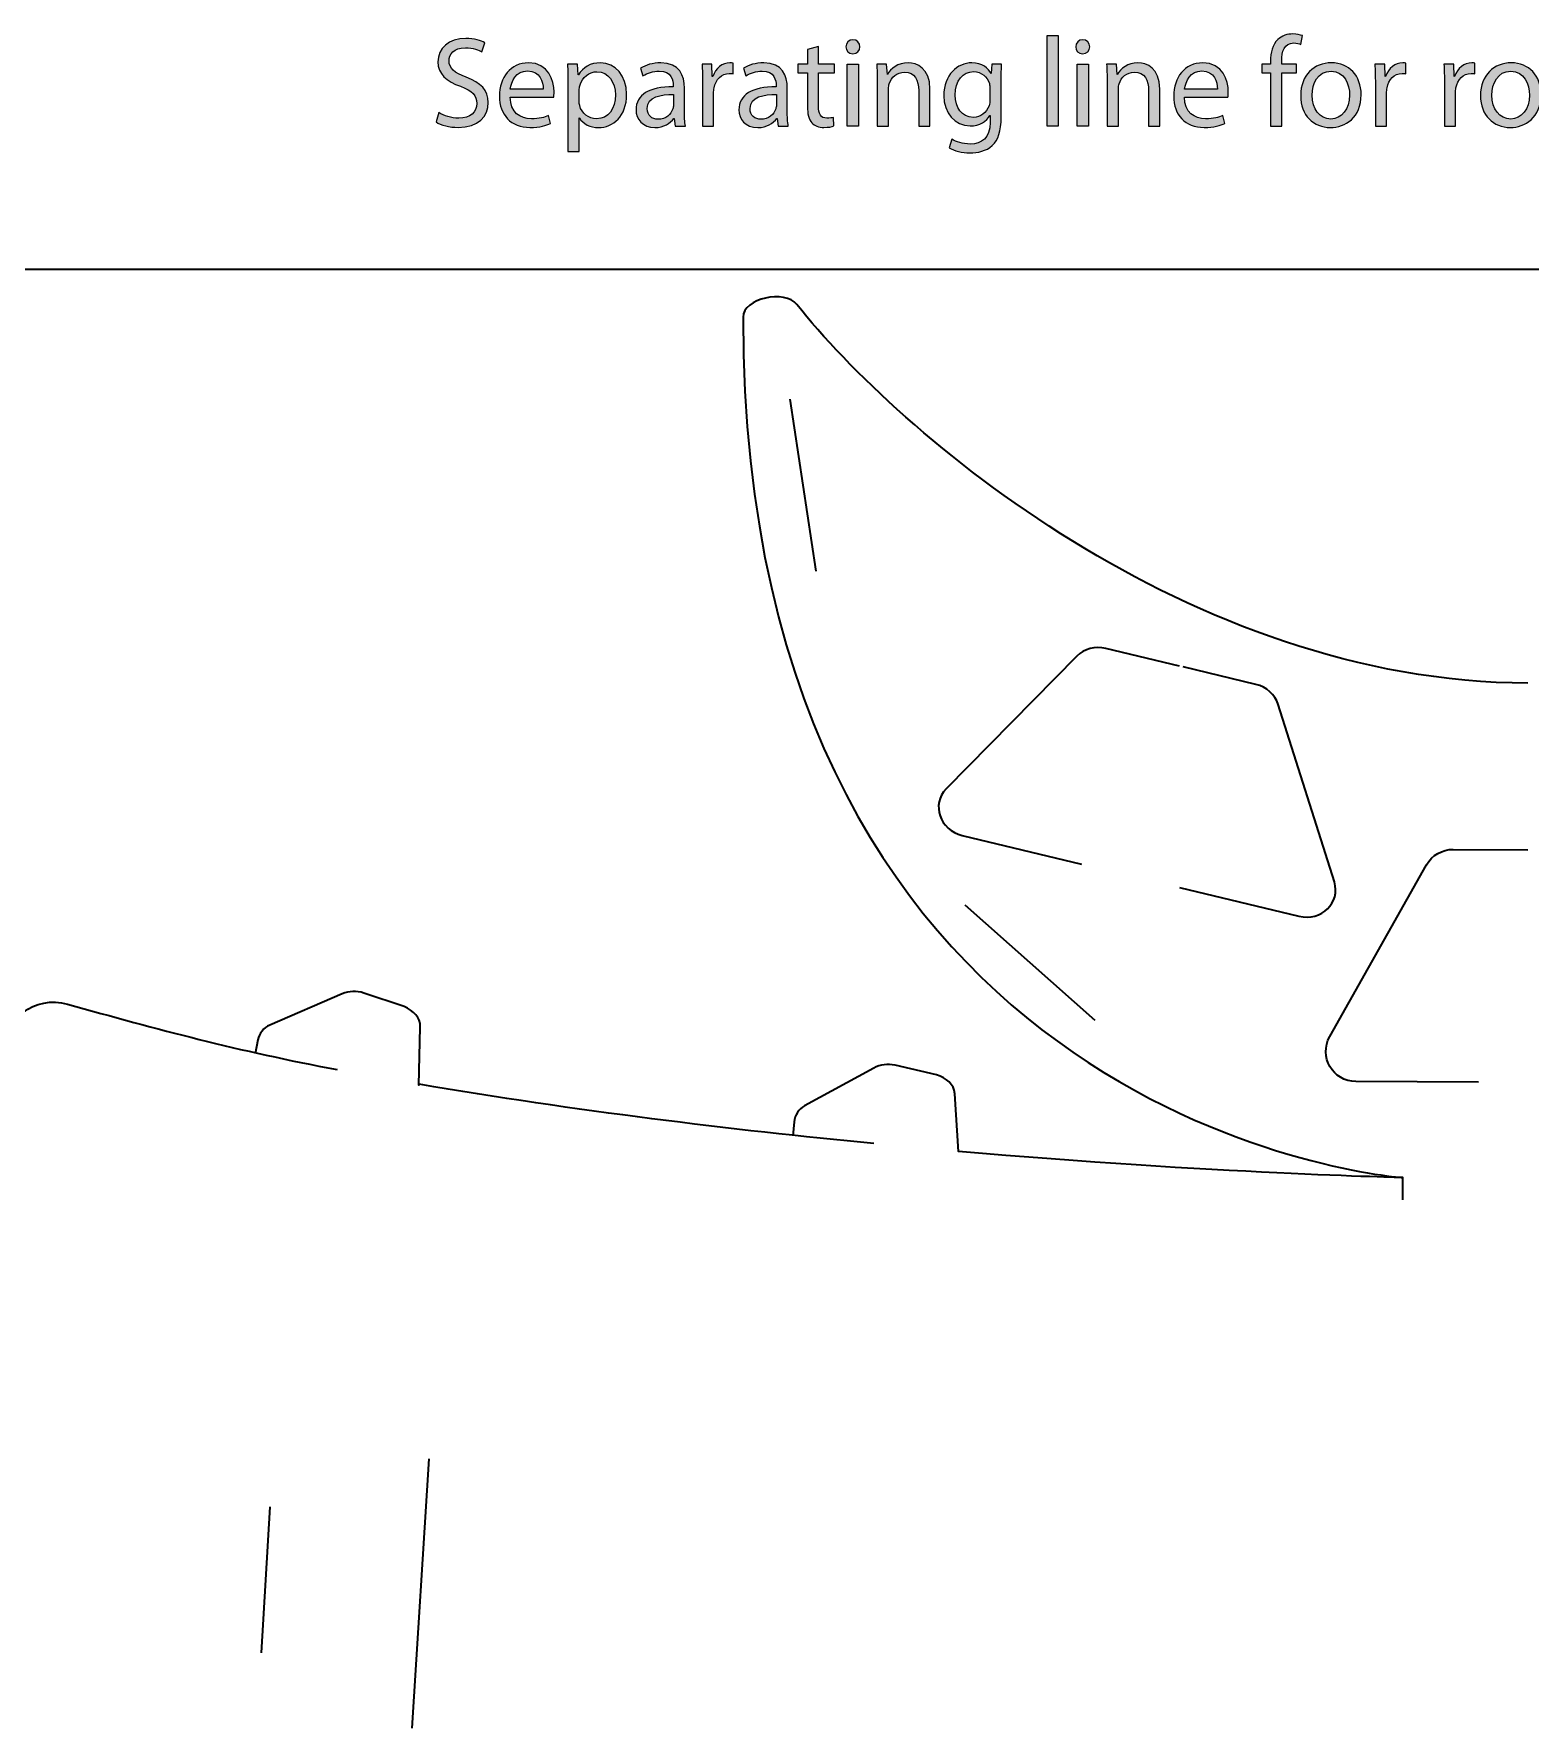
# Model space of a CAD drawing. Header units: inches. Extents: x 8 to 1056, y -872 to -100.
# Drawn here: x 339.5 to 488, y -268.2 to -100.1 of the extents above; entities that cross this region are included whole.
import ezdxf

# ---------------------------------------------------------------- set-up
doc = ezdxf.new("R2010")
doc.units = ezdxf.units.IN
doc.header["$MEASUREMENT"] = 0
doc.layers.add('Layer 1', color=7, linetype='Continuous')

# ---------------------------------------------------------------- blocks, each defined once
blk = doc.blocks.new('block 2')
at = {"layer": 'Layer 1', "true_color": 0x231f20}
h = blk.add_hatch(color=179, dxfattribs=at)
h.dxf.hatch_style = 2
edge = h.paths.add_edge_path()
edge.add_spline(control_points=[(379.73, -107.91), (380.22, -108.21), (380.95, -108.46), (381.71, -108.46), (382.84, -108.46), (383.5, -107.87), (383.5, -107), (383.5, -106.2), (383.04, -105.75), (381.89, -105.3), (380.49, -104.81), (379.63, -104.08), (379.63, -102.88), (379.63, -101.54), (380.73, -100.55), (382.4, -100.55), (383.27, -100.55), (383.91, -100.76), (384.29, -100.97), (384.29, -100.97), (383.98, -101.87), (383.98, -101.87), (383.7, -101.72), (383.13, -101.47), (382.36, -101.47), (381.19, -101.47), (380.74, -102.17), (380.74, -102.75), (380.74, -103.55), (381.26, -103.94), (382.45, -104.4), (383.89, -104.96), (384.63, -105.66), (384.63, -106.92), (384.63, -108.24), (383.65, -109.38), (381.63, -109.38), (380.81, -109.38), (379.91, -109.14), (379.45, -108.83), (379.45, -108.83), (379.73, -107.91), (379.73, -107.91)], knot_values=[0, 0, 0, 0, 1, 1, 1, 2, 2, 2, 3, 3, 3, 4, 4, 4, 5, 5, 5, 6, 6, 6, 7, 7, 7, 8, 8, 8, 9, 9, 9, 10, 10, 10, 11, 11, 11, 12, 12, 12, 13, 13, 13, 14, 14, 14, 14], degree=3, periodic=1)
h = blk.add_hatch(color=179, dxfattribs=at)
h.dxf.hatch_style = 2
edge = h.paths.add_edge_path()
edge.add_spline(control_points=[(421.5, -101.38), (421.51, -101.76), (421.23, -102.06), (420.79, -102.06), (420.39, -102.06), (420.11, -101.76), (420.11, -101.38), (420.11, -100.99), (420.41, -100.68), (420.81, -100.68), (421.23, -100.68), (421.5, -100.99), (421.5, -101.38)], knot_values=[0, 0, 0, 0, 1, 1, 1, 2, 2, 2, 3, 3, 3, 4, 4, 4, 4], degree=3, periodic=1)
h.paths.add_polyline_path([(420.25, -109.25), (420.25, -103.11), (421.37, -103.11), (421.37, -109.25)])
h = blk.add_hatch(color=179, dxfattribs=at)
h.dxf.hatch_style = 2
h.paths.add_polyline_path([(440.07, -100.24), (441.18, -100.24), (441.18, -109.25), (440.07, -109.25)])
h = blk.add_hatch(color=179, dxfattribs=at)
h.dxf.hatch_style = 2
edge = h.paths.add_edge_path()
edge.add_spline(control_points=[(444.31, -101.38), (444.32, -101.76), (444.04, -102.06), (443.6, -102.06), (443.2, -102.06), (442.92, -101.76), (442.92, -101.38), (442.92, -100.99), (443.21, -100.68), (443.62, -100.68), (444.04, -100.68), (444.31, -100.99), (444.31, -101.38)], knot_values=[0, 0, 0, 0, 1, 1, 1, 2, 2, 2, 3, 3, 3, 4, 4, 4, 4], degree=3, periodic=1)
h.paths.add_polyline_path([(443.06, -109.25), (443.06, -103.11), (444.18, -103.11), (444.18, -109.25)])
h = blk.add_hatch(color=179, dxfattribs=at)
h.dxf.hatch_style = 2
edge = h.paths.add_edge_path()
edge.add_spline(control_points=[(462.25, -109.25), (462.25, -109.25), (462.25, -103.96), (462.25, -103.96), (462.25, -103.96), (461.39, -103.96), (461.39, -103.96), (461.39, -103.96), (461.39, -103.11), (461.39, -103.11), (461.39, -103.11), (462.25, -103.11), (462.25, -103.11), (462.25, -103.11), (462.25, -102.81), (462.25, -102.81), (462.25, -101.95), (462.44, -101.16), (462.96, -100.67), (463.38, -100.26), (463.94, -100.1), (464.46, -100.1), (464.85, -100.1), (465.2, -100.19), (465.41, -100.27), (465.41, -100.27), (465.26, -101.14), (465.26, -101.14), (465.1, -101.06), (464.87, -101), (464.55, -101), (463.6, -101), (463.36, -101.84), (463.36, -102.78), (463.36, -102.78), (463.36, -103.11), (463.36, -103.11), (463.36, -103.11), (464.84, -103.11), (464.84, -103.11), (464.84, -103.11), (464.84, -103.96), (464.84, -103.96), (464.84, -103.96), (463.36, -103.96), (463.36, -103.96), (463.36, -103.96), (463.36, -109.25), (463.36, -109.25), (463.36, -109.25), (462.25, -109.25), (462.25, -109.25)], knot_values=[0, 0, 0, 0, 1, 1, 1, 2, 2, 2, 3, 3, 3, 4, 4, 4, 5, 5, 5, 6, 6, 6, 7, 7, 7, 8, 8, 8, 9, 9, 9, 10, 10, 10, 11, 11, 11, 12, 12, 12, 13, 13, 13, 14, 14, 14, 15, 15, 15, 16, 16, 16, 17, 17, 17, 17], degree=3, periodic=1)
h = blk.add_hatch(color=179, dxfattribs=at)
h.dxf.hatch_style = 2
edge = h.paths.add_edge_path()
edge.add_spline(control_points=[(417.4, -101.34), (417.4, -101.34), (417.4, -103.11), (417.4, -103.11), (417.4, -103.11), (419, -103.11), (419, -103.11), (419, -103.11), (419, -103.96), (419, -103.96), (419, -103.96), (417.4, -103.96), (417.4, -103.96), (417.4, -103.96), (417.4, -107.27), (417.4, -107.27), (417.4, -108.03), (417.61, -108.46), (418.23, -108.46), (418.53, -108.46), (418.74, -108.43), (418.88, -108.39), (418.88, -108.39), (418.93, -109.23), (418.93, -109.23), (418.72, -109.32), (418.37, -109.38), (417.94, -109.38), (417.42, -109.38), (417, -109.21), (416.74, -108.91), (416.42, -108.58), (416.3, -108.03), (416.3, -107.31), (416.3, -107.31), (416.3, -103.96), (416.3, -103.96), (416.3, -103.96), (415.35, -103.96), (415.35, -103.96), (415.35, -103.96), (415.35, -103.11), (415.35, -103.11), (415.35, -103.11), (416.3, -103.11), (416.3, -103.11), (416.3, -103.11), (416.3, -101.63), (416.3, -101.63), (416.3, -101.63), (417.4, -101.34), (417.4, -101.34)], knot_values=[0, 0, 0, 0, 1, 1, 1, 2, 2, 2, 3, 3, 3, 4, 4, 4, 5, 5, 5, 6, 6, 6, 7, 7, 7, 8, 8, 8, 9, 9, 9, 10, 10, 10, 11, 11, 11, 12, 12, 12, 13, 13, 13, 14, 14, 14, 15, 15, 15, 16, 16, 16, 17, 17, 17, 17], degree=3, periodic=1)
h = blk.add_hatch(color=179, dxfattribs=at)
h.dxf.hatch_style = 2
edge = h.paths.add_edge_path()
edge.add_spline(control_points=[(386.8, -106.38), (386.83, -107.89), (387.79, -108.52), (388.91, -108.52), (389.71, -108.52), (390.19, -108.38), (390.61, -108.2), (390.61, -108.2), (390.8, -109), (390.8, -109), (390.41, -109.18), (389.74, -109.38), (388.76, -109.38), (386.87, -109.38), (385.74, -108.13), (385.74, -106.28), (385.74, -104.43), (386.83, -102.97), (388.62, -102.97), (390.62, -102.97), (391.16, -104.73), (391.16, -105.86), (391.16, -106.09), (391.13, -106.27), (391.12, -106.38), (391.12, -106.38), (386.8, -106.38), (386.8, -106.38)], knot_values=[0, 0, 0, 0, 1, 1, 1, 2, 2, 2, 3, 3, 3, 4, 4, 4, 5, 5, 5, 6, 6, 6, 7, 7, 7, 8, 8, 8, 9, 9, 9, 9], degree=3, periodic=1)
edge = h.paths.add_edge_path()
edge.add_spline(control_points=[(390.08, -105.58), (390.09, -104.87), (389.79, -103.77), (388.53, -103.77), (387.4, -103.77), (386.9, -104.81), (386.81, -105.58), (386.81, -105.58), (390.08, -105.58), (390.08, -105.58)], knot_values=[0, 0, 0, 0, 1, 1, 1, 2, 2, 2, 3, 3, 3, 3], degree=3, periodic=1)
h = blk.add_hatch(color=179, dxfattribs=at)
h.dxf.hatch_style = 2
edge = h.paths.add_edge_path()
edge.add_spline(control_points=[(392.54, -105.11), (392.54, -104.32), (392.52, -103.69), (392.49, -103.11), (392.49, -103.11), (393.49, -103.11), (393.49, -103.11), (393.49, -103.11), (393.55, -104.16), (393.55, -104.16), (393.55, -104.16), (393.57, -104.16), (393.57, -104.16), (394.03, -103.41), (394.75, -102.97), (395.76, -102.97), (397.24, -102.97), (398.36, -104.22), (398.36, -106.09), (398.36, -108.3), (397.01, -109.39), (395.56, -109.39), (394.75, -109.39), (394.04, -109.04), (393.67, -108.43), (393.67, -108.43), (393.65, -108.43), (393.65, -108.43), (393.65, -108.43), (393.65, -111.77), (393.65, -111.77), (393.65, -111.77), (392.54, -111.77), (392.54, -111.77), (392.54, -111.77), (392.54, -105.11), (392.54, -105.11)], knot_values=[0, 0, 0, 0, 1, 1, 1, 2, 2, 2, 3, 3, 3, 4, 4, 4, 5, 5, 5, 6, 6, 6, 7, 7, 7, 8, 8, 8, 9, 9, 9, 10, 10, 10, 11, 11, 11, 12, 12, 12, 12], degree=3, periodic=1)
edge = h.paths.add_edge_path()
edge.add_spline(control_points=[(393.65, -106.75), (393.65, -106.92), (393.67, -107.07), (393.7, -107.21), (393.9, -107.98), (394.57, -108.52), (395.37, -108.52), (396.56, -108.52), (397.24, -107.55), (397.24, -106.14), (397.24, -104.91), (396.59, -103.85), (395.41, -103.85), (394.65, -103.85), (393.94, -104.4), (393.72, -105.24), (393.69, -105.38), (393.65, -105.54), (393.65, -105.7), (393.65, -105.7), (393.65, -106.75), (393.65, -106.75)], knot_values=[0, 0, 0, 0, 1, 1, 1, 2, 2, 2, 3, 3, 3, 4, 4, 4, 5, 5, 5, 6, 6, 6, 7, 7, 7, 7], degree=3, periodic=1)
h = blk.add_hatch(color=179, dxfattribs=at)
h.dxf.hatch_style = 2
edge = h.paths.add_edge_path()
edge.add_spline(control_points=[(403.17, -109.25), (403.17, -109.25), (403.08, -108.48), (403.08, -108.48), (403.08, -108.48), (403.04, -108.48), (403.04, -108.48), (402.7, -108.96), (402.04, -109.39), (401.17, -109.39), (399.92, -109.39), (399.29, -108.52), (399.29, -107.63), (399.29, -106.14), (400.61, -105.33), (402.98, -105.34), (402.98, -105.34), (402.98, -105.21), (402.98, -105.21), (402.98, -104.71), (402.84, -103.79), (401.58, -103.79), (401.01, -103.79), (400.42, -103.97), (399.98, -104.25), (399.98, -104.25), (399.73, -103.51), (399.73, -103.51), (400.24, -103.18), (400.98, -102.97), (401.75, -102.97), (403.63, -102.97), (404.09, -104.25), (404.09, -105.48), (404.09, -105.48), (404.09, -107.78), (404.09, -107.78), (404.09, -108.31), (404.11, -108.83), (404.19, -109.25), (404.19, -109.25), (403.17, -109.25), (403.17, -109.25)], knot_values=[0, 0, 0, 0, 1, 1, 1, 2, 2, 2, 3, 3, 3, 4, 4, 4, 5, 5, 5, 6, 6, 6, 7, 7, 7, 8, 8, 8, 9, 9, 9, 10, 10, 10, 11, 11, 11, 12, 12, 12, 13, 13, 13, 14, 14, 14, 14], degree=3, periodic=1)
edge = h.paths.add_edge_path()
edge.add_spline(control_points=[(403.01, -106.12), (401.79, -106.09), (400.4, -106.31), (400.4, -107.5), (400.4, -108.22), (400.89, -108.57), (401.46, -108.57), (402.26, -108.57), (402.77, -108.06), (402.94, -107.54), (402.98, -107.42), (403.01, -107.3), (403.01, -107.18), (403.01, -107.18), (403.01, -106.12), (403.01, -106.12)], knot_values=[0, 0, 0, 0, 1, 1, 1, 2, 2, 2, 3, 3, 3, 4, 4, 4, 5, 5, 5, 5], degree=3, periodic=1)
h = blk.add_hatch(color=179, dxfattribs=at)
h.dxf.hatch_style = 2
edge = h.paths.add_edge_path()
edge.add_spline(control_points=[(405.89, -105.02), (405.89, -104.3), (405.88, -103.68), (405.84, -103.11), (405.84, -103.11), (406.82, -103.11), (406.82, -103.11), (406.82, -103.11), (406.85, -104.31), (406.85, -104.31), (406.85, -104.31), (406.91, -104.31), (406.91, -104.31), (407.19, -103.49), (407.86, -102.97), (408.61, -102.97), (408.73, -102.97), (408.82, -102.98), (408.92, -103), (408.92, -103), (408.92, -104.06), (408.92, -104.06), (408.81, -104.03), (408.7, -104.02), (408.54, -104.02), (407.76, -104.02), (407.2, -104.62), (407.05, -105.45), (407.02, -105.61), (406.99, -105.79), (406.99, -105.98), (406.99, -105.98), (406.99, -109.25), (406.99, -109.25), (406.99, -109.25), (405.89, -109.25), (405.89, -109.25), (405.89, -109.25), (405.89, -105.02), (405.89, -105.02)], knot_values=[0, 0, 0, 0, 1, 1, 1, 2, 2, 2, 3, 3, 3, 4, 4, 4, 5, 5, 5, 6, 6, 6, 7, 7, 7, 8, 8, 8, 9, 9, 9, 10, 10, 10, 11, 11, 11, 12, 12, 12, 13, 13, 13, 13], degree=3, periodic=1)
h = blk.add_hatch(color=179, dxfattribs=at)
h.dxf.hatch_style = 2
edge = h.paths.add_edge_path()
edge.add_spline(control_points=[(413.38, -109.25), (413.38, -109.25), (413.29, -108.48), (413.29, -108.48), (413.29, -108.48), (413.26, -108.48), (413.26, -108.48), (412.91, -108.96), (412.25, -109.39), (411.38, -109.39), (410.13, -109.39), (409.5, -108.52), (409.5, -107.63), (409.5, -106.14), (410.82, -105.33), (413.19, -105.34), (413.19, -105.34), (413.19, -105.21), (413.19, -105.21), (413.19, -104.71), (413.05, -103.79), (411.8, -103.79), (411.22, -103.79), (410.63, -103.97), (410.2, -104.25), (410.2, -104.25), (409.94, -103.51), (409.94, -103.51), (410.45, -103.18), (411.19, -102.97), (411.96, -102.97), (413.84, -102.97), (414.3, -104.25), (414.3, -105.48), (414.3, -105.48), (414.3, -107.78), (414.3, -107.78), (414.3, -108.31), (414.32, -108.83), (414.4, -109.25), (414.4, -109.25), (413.38, -109.25), (413.38, -109.25)], knot_values=[0, 0, 0, 0, 1, 1, 1, 2, 2, 2, 3, 3, 3, 4, 4, 4, 5, 5, 5, 6, 6, 6, 7, 7, 7, 8, 8, 8, 9, 9, 9, 10, 10, 10, 11, 11, 11, 12, 12, 12, 13, 13, 13, 14, 14, 14, 14], degree=3, periodic=1)
edge = h.paths.add_edge_path()
edge.add_spline(control_points=[(413.22, -106.12), (412, -106.09), (410.61, -106.31), (410.61, -107.5), (410.61, -108.22), (411.1, -108.57), (411.67, -108.57), (412.47, -108.57), (412.98, -108.06), (413.15, -107.54), (413.19, -107.42), (413.22, -107.3), (413.22, -107.18), (413.22, -107.18), (413.22, -106.12), (413.22, -106.12)], knot_values=[0, 0, 0, 0, 1, 1, 1, 2, 2, 2, 3, 3, 3, 4, 4, 4, 5, 5, 5, 5], degree=3, periodic=1)
h = blk.add_hatch(color=179, dxfattribs=at)
h.dxf.hatch_style = 2
edge = h.paths.add_edge_path()
edge.add_spline(control_points=[(423.23, -104.77), (423.23, -104.13), (423.21, -103.61), (423.17, -103.11), (423.17, -103.11), (424.16, -103.11), (424.16, -103.11), (424.16, -103.11), (424.23, -104.12), (424.23, -104.12), (424.23, -104.12), (424.25, -104.12), (424.25, -104.12), (424.56, -103.54), (425.27, -102.97), (426.29, -102.97), (427.14, -102.97), (428.46, -103.47), (428.46, -105.58), (428.46, -105.58), (428.46, -109.25), (428.46, -109.25), (428.46, -109.25), (427.34, -109.25), (427.34, -109.25), (427.34, -109.25), (427.34, -105.71), (427.34, -105.71), (427.34, -104.72), (426.97, -103.89), (425.92, -103.89), (425.18, -103.89), (424.61, -104.41), (424.42, -105.04), (424.37, -105.18), (424.34, -105.37), (424.34, -105.56), (424.34, -105.56), (424.34, -109.25), (424.34, -109.25), (424.34, -109.25), (423.23, -109.25), (423.23, -109.25), (423.23, -109.25), (423.23, -104.77), (423.23, -104.77)], knot_values=[0, 0, 0, 0, 1, 1, 1, 2, 2, 2, 3, 3, 3, 4, 4, 4, 5, 5, 5, 6, 6, 6, 7, 7, 7, 8, 8, 8, 9, 9, 9, 10, 10, 10, 11, 11, 11, 12, 12, 12, 13, 13, 13, 14, 14, 14, 15, 15, 15, 15], degree=3, periodic=1)
h = blk.add_hatch(color=179, dxfattribs=at)
h.dxf.hatch_style = 2
edge = h.paths.add_edge_path()
edge.add_spline(control_points=[(435.57, -103.11), (435.54, -103.55), (435.52, -104.05), (435.52, -104.79), (435.52, -104.79), (435.52, -108.36), (435.52, -108.36), (435.52, -109.77), (435.24, -110.64), (434.64, -111.17), (434.05, -111.73), (433.18, -111.91), (432.41, -111.91), (431.67, -111.91), (430.86, -111.73), (430.36, -111.4), (430.36, -111.4), (430.64, -110.55), (430.64, -110.55), (431.05, -110.8), (431.68, -111.03), (432.45, -111.03), (433.59, -111.03), (434.43, -110.43), (434.43, -108.88), (434.43, -108.88), (434.43, -108.2), (434.43, -108.2), (434.43, -108.2), (434.4, -108.2), (434.4, -108.2), (434.06, -108.77), (433.4, -109.23), (432.45, -109.23), (430.92, -109.23), (429.83, -107.93), (429.83, -106.23), (429.83, -104.15), (431.19, -102.97), (432.6, -102.97), (433.66, -102.97), (434.25, -103.52), (434.52, -104.03), (434.52, -104.03), (434.54, -104.03), (434.54, -104.03), (434.54, -104.03), (434.59, -103.11), (434.59, -103.11), (434.59, -103.11), (435.57, -103.11), (435.57, -103.11)], knot_values=[0, 0, 0, 0, 1, 1, 1, 2, 2, 2, 3, 3, 3, 4, 4, 4, 5, 5, 5, 6, 6, 6, 7, 7, 7, 8, 8, 8, 9, 9, 9, 10, 10, 10, 11, 11, 11, 12, 12, 12, 13, 13, 13, 14, 14, 14, 15, 15, 15, 16, 16, 16, 17, 17, 17, 17], degree=3, periodic=1)
edge = h.paths.add_edge_path()
edge.add_spline(control_points=[(434.41, -105.53), (434.41, -105.34), (434.4, -105.18), (434.35, -105.02), (434.15, -104.38), (433.6, -103.84), (432.79, -103.84), (431.72, -103.84), (430.96, -104.74), (430.96, -106.17), (430.96, -107.37), (431.57, -108.38), (432.78, -108.38), (433.46, -108.38), (434.08, -107.94), (434.32, -107.23), (434.39, -107.04), (434.41, -106.83), (434.41, -106.64), (434.41, -106.64), (434.41, -105.53), (434.41, -105.53)], knot_values=[0, 0, 0, 0, 1, 1, 1, 2, 2, 2, 3, 3, 3, 4, 4, 4, 5, 5, 5, 6, 6, 6, 7, 7, 7, 7], degree=3, periodic=1)
h = blk.add_hatch(color=179, dxfattribs=at)
h.dxf.hatch_style = 2
edge = h.paths.add_edge_path()
edge.add_spline(control_points=[(446.03, -104.77), (446.03, -104.13), (446.02, -103.61), (445.98, -103.11), (445.98, -103.11), (446.97, -103.11), (446.97, -103.11), (446.97, -103.11), (447.04, -104.12), (447.04, -104.12), (447.04, -104.12), (447.06, -104.12), (447.06, -104.12), (447.37, -103.54), (448.08, -102.97), (449.09, -102.97), (449.95, -102.97), (451.27, -103.47), (451.27, -105.58), (451.27, -105.58), (451.27, -109.25), (451.27, -109.25), (451.27, -109.25), (450.15, -109.25), (450.15, -109.25), (450.15, -109.25), (450.15, -105.71), (450.15, -105.71), (450.15, -104.72), (449.78, -103.89), (448.73, -103.89), (447.99, -103.89), (447.42, -104.41), (447.23, -105.04), (447.18, -105.18), (447.15, -105.37), (447.15, -105.56), (447.15, -105.56), (447.15, -109.25), (447.15, -109.25), (447.15, -109.25), (446.03, -109.25), (446.03, -109.25), (446.03, -109.25), (446.03, -104.77), (446.03, -104.77)], knot_values=[0, 0, 0, 0, 1, 1, 1, 2, 2, 2, 3, 3, 3, 4, 4, 4, 5, 5, 5, 6, 6, 6, 7, 7, 7, 8, 8, 8, 9, 9, 9, 10, 10, 10, 11, 11, 11, 12, 12, 12, 13, 13, 13, 14, 14, 14, 15, 15, 15, 15], degree=3, periodic=1)
h = blk.add_hatch(color=179, dxfattribs=at)
h.dxf.hatch_style = 2
edge = h.paths.add_edge_path()
edge.add_spline(control_points=[(453.7, -106.38), (453.73, -107.89), (454.7, -108.52), (455.81, -108.52), (456.61, -108.52), (457.1, -108.38), (457.51, -108.2), (457.51, -108.2), (457.7, -109), (457.7, -109), (457.31, -109.18), (456.64, -109.38), (455.66, -109.38), (453.77, -109.38), (452.64, -108.13), (452.64, -106.28), (452.64, -104.43), (453.73, -102.97), (455.52, -102.97), (457.53, -102.97), (458.06, -104.73), (458.06, -105.86), (458.06, -106.09), (458.03, -106.27), (458.02, -106.38), (458.02, -106.38), (453.7, -106.38), (453.7, -106.38)], knot_values=[0, 0, 0, 0, 1, 1, 1, 2, 2, 2, 3, 3, 3, 4, 4, 4, 5, 5, 5, 6, 6, 6, 7, 7, 7, 8, 8, 8, 9, 9, 9, 9], degree=3, periodic=1)
edge = h.paths.add_edge_path()
edge.add_spline(control_points=[(456.98, -105.58), (456.99, -104.87), (456.69, -103.77), (455.43, -103.77), (454.3, -103.77), (453.81, -104.81), (453.72, -105.58), (453.72, -105.58), (456.98, -105.58), (456.98, -105.58)], knot_values=[0, 0, 0, 0, 1, 1, 1, 2, 2, 2, 3, 3, 3, 3], degree=3, periodic=1)
h = blk.add_hatch(color=179, dxfattribs=at)
h.dxf.hatch_style = 2
edge = h.paths.add_edge_path()
edge.add_spline(control_points=[(471.24, -106.13), (471.24, -108.4), (469.67, -109.39), (468.18, -109.39), (466.52, -109.39), (465.24, -108.17), (465.24, -106.23), (465.24, -104.17), (466.58, -102.97), (468.28, -102.97), (470.05, -102.97), (471.24, -104.25), (471.24, -106.13)], knot_values=[0, 0, 0, 0, 1, 1, 1, 2, 2, 2, 3, 3, 3, 4, 4, 4, 4], degree=3, periodic=1)
edge = h.paths.add_edge_path()
edge.add_spline(control_points=[(466.37, -106.19), (466.37, -107.54), (467.14, -108.55), (468.23, -108.55), (469.3, -108.55), (470.1, -107.55), (470.1, -106.17), (470.1, -105.12), (469.58, -103.8), (468.26, -103.8), (466.94, -103.8), (466.37, -105.02), (466.37, -106.19)], knot_values=[0, 0, 0, 0, 1, 1, 1, 2, 2, 2, 3, 3, 3, 4, 4, 4, 4], degree=3, periodic=1)
h = blk.add_hatch(color=179, dxfattribs=at)
h.dxf.hatch_style = 2
edge = h.paths.add_edge_path()
edge.add_spline(control_points=[(472.65, -105.02), (472.65, -104.3), (472.64, -103.68), (472.6, -103.11), (472.6, -103.11), (473.58, -103.11), (473.58, -103.11), (473.58, -103.11), (473.62, -104.31), (473.62, -104.31), (473.62, -104.31), (473.67, -104.31), (473.67, -104.31), (473.95, -103.49), (474.62, -102.97), (475.37, -102.97), (475.5, -102.97), (475.59, -102.98), (475.69, -103), (475.69, -103), (475.69, -104.06), (475.69, -104.06), (475.57, -104.03), (475.46, -104.02), (475.31, -104.02), (474.52, -104.02), (473.96, -104.62), (473.81, -105.45), (473.78, -105.61), (473.76, -105.79), (473.76, -105.98), (473.76, -105.98), (473.76, -109.25), (473.76, -109.25), (473.76, -109.25), (472.65, -109.25), (472.65, -109.25), (472.65, -109.25), (472.65, -105.02), (472.65, -105.02)], knot_values=[0, 0, 0, 0, 1, 1, 1, 2, 2, 2, 3, 3, 3, 4, 4, 4, 5, 5, 5, 6, 6, 6, 7, 7, 7, 8, 8, 8, 9, 9, 9, 10, 10, 10, 11, 11, 11, 12, 12, 12, 13, 13, 13, 13], degree=3, periodic=1)
h = blk.add_hatch(color=179, dxfattribs=at)
h.dxf.hatch_style = 2
edge = h.paths.add_edge_path()
edge.add_spline(control_points=[(479.5, -105.02), (479.5, -104.3), (479.49, -103.68), (479.45, -103.11), (479.45, -103.11), (480.43, -103.11), (480.43, -103.11), (480.43, -103.11), (480.46, -104.31), (480.46, -104.31), (480.46, -104.31), (480.51, -104.31), (480.51, -104.31), (480.79, -103.49), (481.47, -102.97), (482.22, -102.97), (482.34, -102.97), (482.43, -102.98), (482.53, -103), (482.53, -103), (482.53, -104.06), (482.53, -104.06), (482.42, -104.03), (482.3, -104.02), (482.15, -104.02), (481.36, -104.02), (480.81, -104.62), (480.65, -105.45), (480.63, -105.61), (480.6, -105.79), (480.6, -105.98), (480.6, -105.98), (480.6, -109.25), (480.6, -109.25), (480.6, -109.25), (479.5, -109.25), (479.5, -109.25), (479.5, -109.25), (479.5, -105.02), (479.5, -105.02)], knot_values=[0, 0, 0, 0, 1, 1, 1, 2, 2, 2, 3, 3, 3, 4, 4, 4, 5, 5, 5, 6, 6, 6, 7, 7, 7, 8, 8, 8, 9, 9, 9, 10, 10, 10, 11, 11, 11, 12, 12, 12, 13, 13, 13, 13], degree=3, periodic=1)
h = blk.add_hatch(color=179, dxfattribs=at)
h.dxf.hatch_style = 2
edge = h.paths.add_edge_path()
edge.add_spline(control_points=[(489.09, -106.13), (489.09, -108.4), (487.51, -109.39), (486.03, -109.39), (484.36, -109.39), (483.08, -108.17), (483.08, -106.23), (483.08, -104.17), (484.43, -102.97), (486.13, -102.97), (487.89, -102.97), (489.09, -104.25), (489.09, -106.13)], knot_values=[0, 0, 0, 0, 1, 1, 1, 2, 2, 2, 3, 3, 3, 4, 4, 4, 4], degree=3, periodic=1)
edge = h.paths.add_edge_path()
edge.add_spline(control_points=[(484.21, -106.19), (484.21, -107.54), (484.98, -108.55), (486.08, -108.55), (487.14, -108.55), (487.94, -107.55), (487.94, -106.17), (487.94, -105.12), (487.42, -103.8), (486.1, -103.8), (484.78, -103.8), (484.21, -105.02), (484.21, -106.19)], knot_values=[0, 0, 0, 0, 1, 1, 1, 2, 2, 2, 3, 3, 3, 4, 4, 4, 4], degree=3, periodic=1)
at = {"layer": 'Layer 1', "lineweight": 0}
for points in [[(440.07, -100.24), (441.18, -100.24), (441.18, -109.25), (440.07, -109.25), (440.07, -100.24)], [(420.25, -109.25), (420.25, -103.11), (421.37, -103.11), (421.37, -109.25), (420.25, -109.25)], [(443.06, -109.25), (443.06, -103.11), (444.18, -103.11), (444.18, -109.25), (443.06, -109.25)]]:
    blk.add_lwpolyline(points, dxfattribs=at)
for points, knots in [([(379.73, -107.91), (380.22, -108.21), (380.95, -108.46), (381.71, -108.46), (382.84, -108.46), (383.5, -107.87), (383.5, -107), (383.5, -106.2), (383.04, -105.75), (381.89, -105.3), (380.49, -104.81), (379.63, -104.08), (379.63, -102.88), (379.63, -101.54), (380.73, -100.55), (382.4, -100.55), (383.27, -100.55), (383.91, -100.76), (384.29, -100.97), (384.29, -100.97), (383.98, -101.87), (383.98, -101.87), (383.7, -101.72), (383.13, -101.47), (382.36, -101.47), (381.19, -101.47), (380.74, -102.17), (380.74, -102.75), (380.74, -103.55), (381.26, -103.94), (382.45, -104.4), (383.89, -104.96), (384.63, -105.66), (384.63, -106.92), (384.63, -108.24), (383.65, -109.38), (381.63, -109.38), (380.81, -109.38), (379.91, -109.14), (379.45, -108.83), (379.45, -108.83), (379.73, -107.91), (379.73, -107.91)], [0, 0, 0, 0, 1, 1, 1, 2, 2, 2, 3, 3, 3, 4, 4, 4, 5, 5, 5, 6, 6, 6, 7, 7, 7, 8, 8, 8, 9, 9, 9, 10, 10, 10, 11, 11, 11, 12, 12, 12, 13, 13, 13, 14, 14, 14, 14]), ([(421.5, -101.38), (421.51, -101.76), (421.23, -102.06), (420.79, -102.06), (420.39, -102.06), (420.11, -101.76), (420.11, -101.38), (420.11, -100.99), (420.41, -100.68), (420.81, -100.68), (421.23, -100.68), (421.5, -100.99), (421.5, -101.38)], [0, 0, 0, 0, 1, 1, 1, 2, 2, 2, 3, 3, 3, 4, 4, 4, 4]), ([(444.31, -101.38), (444.32, -101.76), (444.04, -102.06), (443.6, -102.06), (443.2, -102.06), (442.92, -101.76), (442.92, -101.38), (442.92, -100.99), (443.21, -100.68), (443.62, -100.68), (444.04, -100.68), (444.31, -100.99), (444.31, -101.38)], [0, 0, 0, 0, 1, 1, 1, 2, 2, 2, 3, 3, 3, 4, 4, 4, 4]), ([(462.25, -109.25), (462.25, -109.25), (462.25, -103.96), (462.25, -103.96), (462.25, -103.96), (461.39, -103.96), (461.39, -103.96), (461.39, -103.96), (461.39, -103.11), (461.39, -103.11), (461.39, -103.11), (462.25, -103.11), (462.25, -103.11), (462.25, -103.11), (462.25, -102.81), (462.25, -102.81), (462.25, -101.95), (462.44, -101.16), (462.96, -100.67), (463.38, -100.26), (463.94, -100.1), (464.46, -100.1), (464.85, -100.1), (465.2, -100.19), (465.41, -100.27), (465.41, -100.27), (465.26, -101.14), (465.26, -101.14), (465.1, -101.06), (464.87, -101), (464.55, -101), (463.6, -101), (463.36, -101.84), (463.36, -102.78), (463.36, -102.78), (463.36, -103.11), (463.36, -103.11), (463.36, -103.11), (464.84, -103.11), (464.84, -103.11), (464.84, -103.11), (464.84, -103.96), (464.84, -103.96), (464.84, -103.96), (463.36, -103.96), (463.36, -103.96), (463.36, -103.96), (463.36, -109.25), (463.36, -109.25), (463.36, -109.25), (462.25, -109.25), (462.25, -109.25)], [0, 0, 0, 0, 1, 1, 1, 2, 2, 2, 3, 3, 3, 4, 4, 4, 5, 5, 5, 6, 6, 6, 7, 7, 7, 8, 8, 8, 9, 9, 9, 10, 10, 10, 11, 11, 11, 12, 12, 12, 13, 13, 13, 14, 14, 14, 15, 15, 15, 16, 16, 16, 17, 17, 17, 17]), ([(417.4, -101.34), (417.4, -101.34), (417.4, -103.11), (417.4, -103.11), (417.4, -103.11), (419, -103.11), (419, -103.11), (419, -103.11), (419, -103.96), (419, -103.96), (419, -103.96), (417.4, -103.96), (417.4, -103.96), (417.4, -103.96), (417.4, -107.27), (417.4, -107.27), (417.4, -108.03), (417.61, -108.46), (418.23, -108.46), (418.53, -108.46), (418.74, -108.43), (418.88, -108.39), (418.88, -108.39), (418.93, -109.23), (418.93, -109.23), (418.72, -109.32), (418.37, -109.38), (417.94, -109.38), (417.42, -109.38), (417, -109.21), (416.74, -108.91), (416.42, -108.58), (416.3, -108.03), (416.3, -107.31), (416.3, -107.31), (416.3, -103.96), (416.3, -103.96), (416.3, -103.96), (415.35, -103.96), (415.35, -103.96), (415.35, -103.96), (415.35, -103.11), (415.35, -103.11), (415.35, -103.11), (416.3, -103.11), (416.3, -103.11), (416.3, -103.11), (416.3, -101.63), (416.3, -101.63), (416.3, -101.63), (417.4, -101.34), (417.4, -101.34)], [0, 0, 0, 0, 1, 1, 1, 2, 2, 2, 3, 3, 3, 4, 4, 4, 5, 5, 5, 6, 6, 6, 7, 7, 7, 8, 8, 8, 9, 9, 9, 10, 10, 10, 11, 11, 11, 12, 12, 12, 13, 13, 13, 14, 14, 14, 15, 15, 15, 16, 16, 16, 17, 17, 17, 17]), ([(386.8, -106.38), (386.83, -107.89), (387.79, -108.52), (388.91, -108.52), (389.71, -108.52), (390.19, -108.38), (390.61, -108.2), (390.61, -108.2), (390.8, -109), (390.8, -109), (390.41, -109.18), (389.74, -109.38), (388.76, -109.38), (386.87, -109.38), (385.74, -108.13), (385.74, -106.28), (385.74, -104.43), (386.83, -102.97), (388.62, -102.97), (390.62, -102.97), (391.16, -104.73), (391.16, -105.86), (391.16, -106.09), (391.13, -106.27), (391.12, -106.38), (391.12, -106.38), (386.8, -106.38), (386.8, -106.38)], [0, 0, 0, 0, 1, 1, 1, 2, 2, 2, 3, 3, 3, 4, 4, 4, 5, 5, 5, 6, 6, 6, 7, 7, 7, 8, 8, 8, 9, 9, 9, 9]), ([(390.08, -105.58), (390.09, -104.87), (389.79, -103.77), (388.53, -103.77), (387.4, -103.77), (386.9, -104.81), (386.81, -105.58), (386.81, -105.58), (390.08, -105.58), (390.08, -105.58)], [0, 0, 0, 0, 1, 1, 1, 2, 2, 2, 3, 3, 3, 3]), ([(392.54, -105.11), (392.54, -104.32), (392.52, -103.69), (392.49, -103.11), (392.49, -103.11), (393.49, -103.11), (393.49, -103.11), (393.49, -103.11), (393.55, -104.16), (393.55, -104.16), (393.55, -104.16), (393.57, -104.16), (393.57, -104.16), (394.03, -103.41), (394.75, -102.97), (395.76, -102.97), (397.24, -102.97), (398.36, -104.22), (398.36, -106.09), (398.36, -108.3), (397.01, -109.39), (395.56, -109.39), (394.75, -109.39), (394.04, -109.04), (393.67, -108.43), (393.67, -108.43), (393.65, -108.43), (393.65, -108.43), (393.65, -108.43), (393.65, -111.77), (393.65, -111.77), (393.65, -111.77), (392.54, -111.77), (392.54, -111.77), (392.54, -111.77), (392.54, -105.11), (392.54, -105.11)], [0, 0, 0, 0, 1, 1, 1, 2, 2, 2, 3, 3, 3, 4, 4, 4, 5, 5, 5, 6, 6, 6, 7, 7, 7, 8, 8, 8, 9, 9, 9, 10, 10, 10, 11, 11, 11, 12, 12, 12, 12]), ([(393.65, -106.75), (393.65, -106.92), (393.67, -107.07), (393.7, -107.21), (393.9, -107.98), (394.57, -108.52), (395.37, -108.52), (396.56, -108.52), (397.24, -107.55), (397.24, -106.14), (397.24, -104.91), (396.59, -103.85), (395.41, -103.85), (394.65, -103.85), (393.94, -104.4), (393.72, -105.24), (393.69, -105.38), (393.65, -105.54), (393.65, -105.7), (393.65, -105.7), (393.65, -106.75), (393.65, -106.75)], [0, 0, 0, 0, 1, 1, 1, 2, 2, 2, 3, 3, 3, 4, 4, 4, 5, 5, 5, 6, 6, 6, 7, 7, 7, 7]), ([(403.17, -109.25), (403.17, -109.25), (403.08, -108.48), (403.08, -108.48), (403.08, -108.48), (403.04, -108.48), (403.04, -108.48), (402.7, -108.96), (402.04, -109.39), (401.17, -109.39), (399.92, -109.39), (399.29, -108.52), (399.29, -107.63), (399.29, -106.14), (400.61, -105.33), (402.98, -105.34), (402.98, -105.34), (402.98, -105.21), (402.98, -105.21), (402.98, -104.71), (402.84, -103.79), (401.58, -103.79), (401.01, -103.79), (400.42, -103.97), (399.98, -104.25), (399.98, -104.25), (399.73, -103.51), (399.73, -103.51), (400.24, -103.18), (400.98, -102.97), (401.75, -102.97), (403.63, -102.97), (404.09, -104.25), (404.09, -105.48), (404.09, -105.48), (404.09, -107.78), (404.09, -107.78), (404.09, -108.31), (404.11, -108.83), (404.19, -109.25), (404.19, -109.25), (403.17, -109.25), (403.17, -109.25)], [0, 0, 0, 0, 1, 1, 1, 2, 2, 2, 3, 3, 3, 4, 4, 4, 5, 5, 5, 6, 6, 6, 7, 7, 7, 8, 8, 8, 9, 9, 9, 10, 10, 10, 11, 11, 11, 12, 12, 12, 13, 13, 13, 14, 14, 14, 14]), ([(405.89, -105.02), (405.89, -104.3), (405.88, -103.68), (405.84, -103.11), (405.84, -103.11), (406.82, -103.11), (406.82, -103.11), (406.82, -103.11), (406.85, -104.31), (406.85, -104.31), (406.85, -104.31), (406.91, -104.31), (406.91, -104.31), (407.19, -103.49), (407.86, -102.97), (408.61, -102.97), (408.73, -102.97), (408.82, -102.98), (408.92, -103), (408.92, -103), (408.92, -104.06), (408.92, -104.06), (408.81, -104.03), (408.7, -104.02), (408.54, -104.02), (407.76, -104.02), (407.2, -104.62), (407.05, -105.45), (407.02, -105.61), (406.99, -105.79), (406.99, -105.98), (406.99, -105.98), (406.99, -109.25), (406.99, -109.25), (406.99, -109.25), (405.89, -109.25), (405.89, -109.25), (405.89, -109.25), (405.89, -105.02), (405.89, -105.02)], [0, 0, 0, 0, 1, 1, 1, 2, 2, 2, 3, 3, 3, 4, 4, 4, 5, 5, 5, 6, 6, 6, 7, 7, 7, 8, 8, 8, 9, 9, 9, 10, 10, 10, 11, 11, 11, 12, 12, 12, 13, 13, 13, 13]), ([(413.38, -109.25), (413.38, -109.25), (413.29, -108.48), (413.29, -108.48), (413.29, -108.48), (413.26, -108.48), (413.26, -108.48), (412.91, -108.96), (412.25, -109.39), (411.38, -109.39), (410.13, -109.39), (409.5, -108.52), (409.5, -107.63), (409.5, -106.14), (410.82, -105.33), (413.19, -105.34), (413.19, -105.34), (413.19, -105.21), (413.19, -105.21), (413.19, -104.71), (413.05, -103.79), (411.8, -103.79), (411.22, -103.79), (410.63, -103.97), (410.2, -104.25), (410.2, -104.25), (409.94, -103.51), (409.94, -103.51), (410.45, -103.18), (411.19, -102.97), (411.96, -102.97), (413.84, -102.97), (414.3, -104.25), (414.3, -105.48), (414.3, -105.48), (414.3, -107.78), (414.3, -107.78), (414.3, -108.31), (414.32, -108.83), (414.4, -109.25), (414.4, -109.25), (413.38, -109.25), (413.38, -109.25)], [0, 0, 0, 0, 1, 1, 1, 2, 2, 2, 3, 3, 3, 4, 4, 4, 5, 5, 5, 6, 6, 6, 7, 7, 7, 8, 8, 8, 9, 9, 9, 10, 10, 10, 11, 11, 11, 12, 12, 12, 13, 13, 13, 14, 14, 14, 14]), ([(423.23, -104.77), (423.23, -104.13), (423.21, -103.61), (423.17, -103.11), (423.17, -103.11), (424.16, -103.11), (424.16, -103.11), (424.16, -103.11), (424.23, -104.12), (424.23, -104.12), (424.23, -104.12), (424.25, -104.12), (424.25, -104.12), (424.56, -103.54), (425.27, -102.97), (426.29, -102.97), (427.14, -102.97), (428.46, -103.47), (428.46, -105.58), (428.46, -105.58), (428.46, -109.25), (428.46, -109.25), (428.46, -109.25), (427.34, -109.25), (427.34, -109.25), (427.34, -109.25), (427.34, -105.71), (427.34, -105.71), (427.34, -104.72), (426.97, -103.89), (425.92, -103.89), (425.18, -103.89), (424.61, -104.41), (424.42, -105.04), (424.37, -105.18), (424.34, -105.37), (424.34, -105.56), (424.34, -105.56), (424.34, -109.25), (424.34, -109.25), (424.34, -109.25), (423.23, -109.25), (423.23, -109.25), (423.23, -109.25), (423.23, -104.77), (423.23, -104.77)], [0, 0, 0, 0, 1, 1, 1, 2, 2, 2, 3, 3, 3, 4, 4, 4, 5, 5, 5, 6, 6, 6, 7, 7, 7, 8, 8, 8, 9, 9, 9, 10, 10, 10, 11, 11, 11, 12, 12, 12, 13, 13, 13, 14, 14, 14, 15, 15, 15, 15]), ([(435.57, -103.11), (435.54, -103.55), (435.52, -104.05), (435.52, -104.79), (435.52, -104.79), (435.52, -108.36), (435.52, -108.36), (435.52, -109.77), (435.24, -110.64), (434.64, -111.17), (434.05, -111.73), (433.18, -111.91), (432.41, -111.91), (431.67, -111.91), (430.86, -111.73), (430.36, -111.4), (430.36, -111.4), (430.64, -110.55), (430.64, -110.55), (431.05, -110.8), (431.68, -111.03), (432.45, -111.03), (433.59, -111.03), (434.43, -110.43), (434.43, -108.88), (434.43, -108.88), (434.43, -108.2), (434.43, -108.2), (434.43, -108.2), (434.4, -108.2), (434.4, -108.2), (434.06, -108.77), (433.4, -109.23), (432.45, -109.23), (430.92, -109.23), (429.83, -107.93), (429.83, -106.23), (429.83, -104.15), (431.19, -102.97), (432.6, -102.97), (433.66, -102.97), (434.25, -103.52), (434.52, -104.03), (434.52, -104.03), (434.54, -104.03), (434.54, -104.03), (434.54, -104.03), (434.59, -103.11), (434.59, -103.11), (434.59, -103.11), (435.57, -103.11), (435.57, -103.11)], [0, 0, 0, 0, 1, 1, 1, 2, 2, 2, 3, 3, 3, 4, 4, 4, 5, 5, 5, 6, 6, 6, 7, 7, 7, 8, 8, 8, 9, 9, 9, 10, 10, 10, 11, 11, 11, 12, 12, 12, 13, 13, 13, 14, 14, 14, 15, 15, 15, 16, 16, 16, 17, 17, 17, 17]), ([(434.41, -105.53), (434.41, -105.34), (434.4, -105.18), (434.35, -105.02), (434.15, -104.38), (433.6, -103.84), (432.79, -103.84), (431.72, -103.84), (430.96, -104.74), (430.96, -106.17), (430.96, -107.37), (431.57, -108.38), (432.78, -108.38), (433.46, -108.38), (434.08, -107.94), (434.32, -107.23), (434.39, -107.04), (434.41, -106.83), (434.41, -106.64), (434.41, -106.64), (434.41, -105.53), (434.41, -105.53)], [0, 0, 0, 0, 1, 1, 1, 2, 2, 2, 3, 3, 3, 4, 4, 4, 5, 5, 5, 6, 6, 6, 7, 7, 7, 7]), ([(446.03, -104.77), (446.03, -104.13), (446.02, -103.61), (445.98, -103.11), (445.98, -103.11), (446.97, -103.11), (446.97, -103.11), (446.97, -103.11), (447.04, -104.12), (447.04, -104.12), (447.04, -104.12), (447.06, -104.12), (447.06, -104.12), (447.37, -103.54), (448.08, -102.97), (449.09, -102.97), (449.95, -102.97), (451.27, -103.47), (451.27, -105.58), (451.27, -105.58), (451.27, -109.25), (451.27, -109.25), (451.27, -109.25), (450.15, -109.25), (450.15, -109.25), (450.15, -109.25), (450.15, -105.71), (450.15, -105.71), (450.15, -104.72), (449.78, -103.89), (448.73, -103.89), (447.99, -103.89), (447.42, -104.41), (447.23, -105.04), (447.18, -105.18), (447.15, -105.37), (447.15, -105.56), (447.15, -105.56), (447.15, -109.25), (447.15, -109.25), (447.15, -109.25), (446.03, -109.25), (446.03, -109.25), (446.03, -109.25), (446.03, -104.77), (446.03, -104.77)], [0, 0, 0, 0, 1, 1, 1, 2, 2, 2, 3, 3, 3, 4, 4, 4, 5, 5, 5, 6, 6, 6, 7, 7, 7, 8, 8, 8, 9, 9, 9, 10, 10, 10, 11, 11, 11, 12, 12, 12, 13, 13, 13, 14, 14, 14, 15, 15, 15, 15]), ([(453.7, -106.38), (453.73, -107.89), (454.7, -108.52), (455.81, -108.52), (456.61, -108.52), (457.1, -108.38), (457.51, -108.2), (457.51, -108.2), (457.7, -109), (457.7, -109), (457.31, -109.18), (456.64, -109.38), (455.66, -109.38), (453.77, -109.38), (452.64, -108.13), (452.64, -106.28), (452.64, -104.43), (453.73, -102.97), (455.52, -102.97), (457.53, -102.97), (458.06, -104.73), (458.06, -105.86), (458.06, -106.09), (458.03, -106.27), (458.02, -106.38), (458.02, -106.38), (453.7, -106.38), (453.7, -106.38)], [0, 0, 0, 0, 1, 1, 1, 2, 2, 2, 3, 3, 3, 4, 4, 4, 5, 5, 5, 6, 6, 6, 7, 7, 7, 8, 8, 8, 9, 9, 9, 9]), ([(456.98, -105.58), (456.99, -104.87), (456.69, -103.77), (455.43, -103.77), (454.3, -103.77), (453.81, -104.81), (453.72, -105.58), (453.72, -105.58), (456.98, -105.58), (456.98, -105.58)], [0, 0, 0, 0, 1, 1, 1, 2, 2, 2, 3, 3, 3, 3]), ([(471.24, -106.13), (471.24, -108.4), (469.67, -109.39), (468.18, -109.39), (466.52, -109.39), (465.24, -108.17), (465.24, -106.23), (465.24, -104.17), (466.58, -102.97), (468.28, -102.97), (470.05, -102.97), (471.24, -104.25), (471.24, -106.13)], [0, 0, 0, 0, 1, 1, 1, 2, 2, 2, 3, 3, 3, 4, 4, 4, 4]), ([(466.37, -106.19), (466.37, -107.54), (467.14, -108.55), (468.23, -108.55), (469.3, -108.55), (470.1, -107.55), (470.1, -106.17), (470.1, -105.12), (469.58, -103.8), (468.26, -103.8), (466.94, -103.8), (466.37, -105.02), (466.37, -106.19)], [0, 0, 0, 0, 1, 1, 1, 2, 2, 2, 3, 3, 3, 4, 4, 4, 4]), ([(472.65, -105.02), (472.65, -104.3), (472.64, -103.68), (472.6, -103.11), (472.6, -103.11), (473.58, -103.11), (473.58, -103.11), (473.58, -103.11), (473.62, -104.31), (473.62, -104.31), (473.62, -104.31), (473.67, -104.31), (473.67, -104.31), (473.95, -103.49), (474.62, -102.97), (475.37, -102.97), (475.5, -102.97), (475.59, -102.98), (475.69, -103), (475.69, -103), (475.69, -104.06), (475.69, -104.06), (475.57, -104.03), (475.46, -104.02), (475.31, -104.02), (474.52, -104.02), (473.96, -104.62), (473.81, -105.45), (473.78, -105.61), (473.76, -105.79), (473.76, -105.98), (473.76, -105.98), (473.76, -109.25), (473.76, -109.25), (473.76, -109.25), (472.65, -109.25), (472.65, -109.25), (472.65, -109.25), (472.65, -105.02), (472.65, -105.02)], [0, 0, 0, 0, 1, 1, 1, 2, 2, 2, 3, 3, 3, 4, 4, 4, 5, 5, 5, 6, 6, 6, 7, 7, 7, 8, 8, 8, 9, 9, 9, 10, 10, 10, 11, 11, 11, 12, 12, 12, 13, 13, 13, 13]), ([(479.5, -105.02), (479.5, -104.3), (479.49, -103.68), (479.45, -103.11), (479.45, -103.11), (480.43, -103.11), (480.43, -103.11), (480.43, -103.11), (480.46, -104.31), (480.46, -104.31), (480.46, -104.31), (480.51, -104.31), (480.51, -104.31), (480.79, -103.49), (481.47, -102.97), (482.22, -102.97), (482.34, -102.97), (482.43, -102.98), (482.53, -103), (482.53, -103), (482.53, -104.06), (482.53, -104.06), (482.42, -104.03), (482.3, -104.02), (482.15, -104.02), (481.36, -104.02), (480.81, -104.62), (480.65, -105.45), (480.63, -105.61), (480.6, -105.79), (480.6, -105.98), (480.6, -105.98), (480.6, -109.25), (480.6, -109.25), (480.6, -109.25), (479.5, -109.25), (479.5, -109.25), (479.5, -109.25), (479.5, -105.02), (479.5, -105.02)], [0, 0, 0, 0, 1, 1, 1, 2, 2, 2, 3, 3, 3, 4, 4, 4, 5, 5, 5, 6, 6, 6, 7, 7, 7, 8, 8, 8, 9, 9, 9, 10, 10, 10, 11, 11, 11, 12, 12, 12, 13, 13, 13, 13]), ([(489.09, -106.13), (489.09, -108.4), (487.51, -109.39), (486.03, -109.39), (484.36, -109.39), (483.08, -108.17), (483.08, -106.23), (483.08, -104.17), (484.43, -102.97), (486.13, -102.97), (487.89, -102.97), (489.09, -104.25), (489.09, -106.13)], [0, 0, 0, 0, 1, 1, 1, 2, 2, 2, 3, 3, 3, 4, 4, 4, 4]), ([(484.21, -106.19), (484.21, -107.54), (484.98, -108.55), (486.08, -108.55), (487.14, -108.55), (487.94, -107.55), (487.94, -106.17), (487.94, -105.12), (487.42, -103.8), (486.1, -103.8), (484.78, -103.8), (484.21, -105.02), (484.21, -106.19)], [0, 0, 0, 0, 1, 1, 1, 2, 2, 2, 3, 3, 3, 4, 4, 4, 4]), ([(403.01, -106.12), (401.79, -106.09), (400.4, -106.31), (400.4, -107.5), (400.4, -108.22), (400.89, -108.57), (401.46, -108.57), (402.26, -108.57), (402.77, -108.06), (402.94, -107.54), (402.98, -107.42), (403.01, -107.3), (403.01, -107.18), (403.01, -107.18), (403.01, -106.12), (403.01, -106.12)], [0, 0, 0, 0, 1, 1, 1, 2, 2, 2, 3, 3, 3, 4, 4, 4, 5, 5, 5, 5]), ([(413.22, -106.12), (412, -106.09), (410.61, -106.31), (410.61, -107.5), (410.61, -108.22), (411.1, -108.57), (411.67, -108.57), (412.47, -108.57), (412.98, -108.06), (413.15, -107.54), (413.19, -107.42), (413.22, -107.3), (413.22, -107.18), (413.22, -107.18), (413.22, -106.12), (413.22, -106.12)], [0, 0, 0, 0, 1, 1, 1, 2, 2, 2, 3, 3, 3, 4, 4, 4, 5, 5, 5, 5])]:
    blk.add_open_spline(points, degree=3, knots=knots, dxfattribs=at)

msp = doc.modelspace()

# ---------------------------------------------------------------- linework, layer by layer
at = {"layer": 'Layer 1', "color": 240, "lineweight": 35, "true_color": 0xed1c24}
msp.add_lwpolyline([(7.7, -123.45), (1055.55, -123.45)], dxfattribs=at)
at = {"layer": 'Layer 1', "color": 179, "lineweight": 35, "true_color": 0x231f20}
for points in [[(417.18, -153.41), (414.57, -136.35)], [(444.85, -198.01), (431.94, -186.55)], [(475.39, -215.8), (475.39, -213.6)], [(378.74, -241.51), (377.06, -268.23)], [(362.95, -246.28), (362.09, -260.77)]]:
    msp.add_lwpolyline(points, dxfattribs=at)
for points, knots in [([(487.79, -164.53), (454.05, -164.44), (425.28, -139.56), (415.25, -126.95), (414.06, -125.46), (409.9, -126.32), (409.92, -128.22), (409.92, -128.22), (409.91, -128.22), (409.91, -128.22), (409.91, -208.88), (475.35, -213.6), (475.39, -213.6), (475.39, -213.6), (475.39, -213.6), (475.39, -213.6), (475.39, -213.6), (475.39, -213.6), (475.39, -213.6), (475.39, -213.6), (475.39, -213.6), (475.39, -213.6), (475.35, -213.6), (456.74, -213.2), (431.3, -211.01), (431.3, -211.01), (431.3, -211.01), (431.3, -211.01), (431.3, -211.01), (430.91, -205.28), (430.91, -205.28), (430.86, -204.29), (430.09, -203.77), (429.1, -203.39), (429.1, -203.39), (424.99, -202.44), (424.99, -202.44), (424.28, -202.28), (423.53, -202.38), (422.88, -202.73), (422.88, -202.73), (416.01, -206.49), (416.01, -206.49), (415.43, -206.81), (415.04, -207.4), (414.98, -208.06), (414.98, -208.06), (414.85, -209.46), (414.85, -209.46)], [0, 0, 0, 0, 1, 1, 1, 2, 2, 2, 3, 3, 3, 4, 4, 4, 5, 5, 5, 6, 6, 6, 7, 7, 7, 8, 8, 8, 9, 9, 9, 10, 10, 10, 11, 11, 11, 12, 12, 12, 13, 13, 13, 14, 14, 14, 15, 15, 15, 16, 16, 16, 16]), ([(453.23, -162.84), (453.23, -162.84), (445.91, -161.08), (445.91, -161.08), (444.85, -160.83), (443.75, -161.12), (443.03, -161.85), (443.03, -161.85), (430.07, -175.01), (430.07, -175.01), (428.56, -176.55), (429.43, -179.1), (431.66, -179.64), (431.66, -179.64), (443.5, -182.48), (443.5, -182.48)], [0, 0, 0, 0, 1, 1, 1, 2, 2, 2, 3, 3, 3, 4, 4, 4, 5, 5, 5, 5]), ([(453.22, -184.81), (453.22, -184.81), (465.06, -187.66), (465.06, -187.66), (467.29, -188.19), (469.23, -186.31), (468.58, -184.25), (468.58, -184.25), (463.01, -166.65), (463.01, -166.65), (462.7, -165.67), (461.85, -164.91), (460.79, -164.65), (460.79, -164.65), (453.57, -162.92), (453.57, -162.92)], [0, 0, 0, 0, 1, 1, 1, 2, 2, 2, 3, 3, 3, 4, 4, 4, 5, 5, 5, 5]), ([(482.9, -204.13), (482.9, -204.13), (470.72, -204.07), (470.72, -204.07), (468.43, -204.05), (467, -201.59), (468.13, -199.59), (468.13, -199.59), (477.74, -182.55), (477.74, -182.55), (478.27, -181.6), (479.28, -181.02), (480.37, -181.02), (480.37, -181.02), (487.79, -181.06), (487.79, -181.06)], [0, 0, 0, 0, 1, 1, 1, 2, 2, 2, 3, 3, 3, 4, 4, 4, 5, 5, 5, 5]), ([(336.51, -201.19), (336.51, -197.87), (339.68, -195.48), (342.87, -196.37), (351.81, -198.89), (359.87, -201.04), (369.63, -202.88)], [0, 0, 0, 0, 1, 1, 1, 2, 2, 2, 2]), ([(422.89, -210.22), (408.83, -208.86), (393.21, -206.96), (377.77, -204.34), (377.77, -204.34), (377.75, -204.4), (377.75, -204.4), (377.75, -204.4), (377.75, -204.41), (377.75, -204.41), (377.75, -204.41), (377.89, -198.66), (377.89, -198.66), (377.93, -197.67), (377.22, -197.08), (376.27, -196.61), (376.27, -196.61), (372.27, -195.28), (372.27, -195.28), (371.57, -195.05), (370.82, -195.08), (370.14, -195.37), (370.14, -195.37), (362.95, -198.46), (362.95, -198.46), (362.34, -198.73), (361.9, -199.28), (361.77, -199.93), (361.77, -199.93), (361.51, -201.31), (361.51, -201.31)], [0, 0, 0, 0, 1, 1, 1, 2, 2, 2, 3, 3, 3, 4, 4, 4, 5, 5, 5, 6, 6, 6, 7, 7, 7, 8, 8, 8, 9, 9, 9, 10, 10, 10, 10])]:
    msp.add_open_spline(points, degree=3, knots=knots, dxfattribs=at)

# ---------------------------------------------------------------- block references
at = {"layer": 'Layer 1'}
msp.add_blockref('block 2', (0, 0), dxfattribs=at)

doc.saveas('drawing.dxf')
